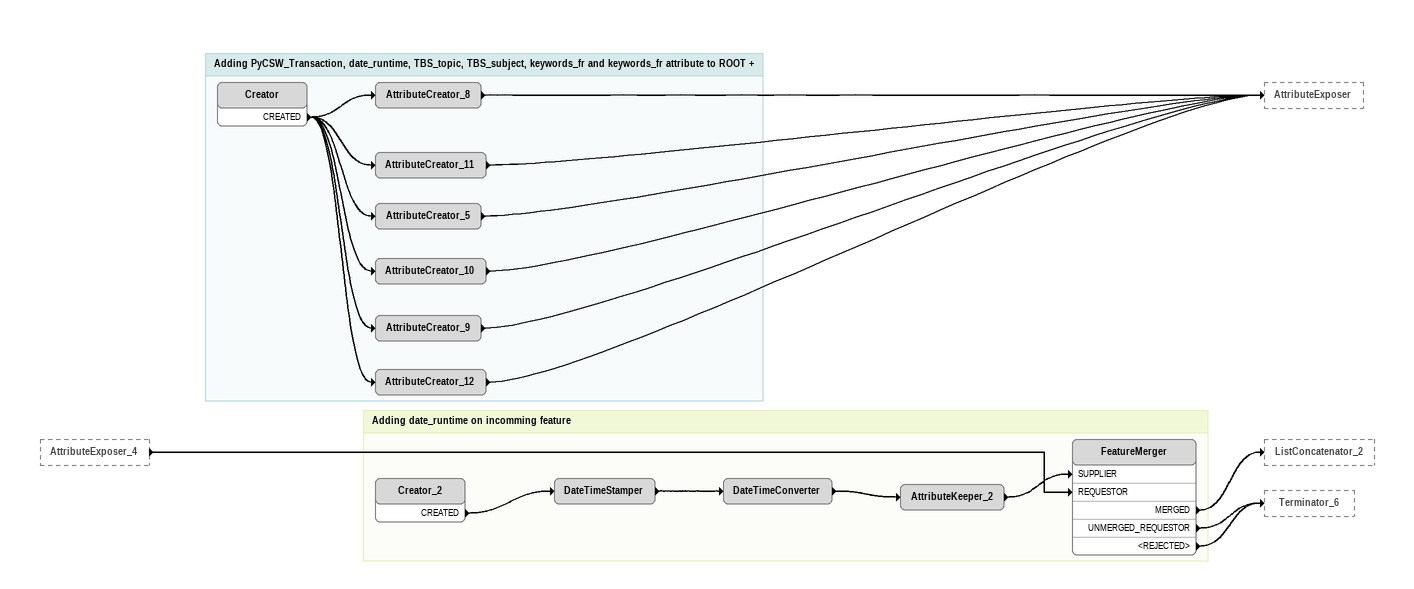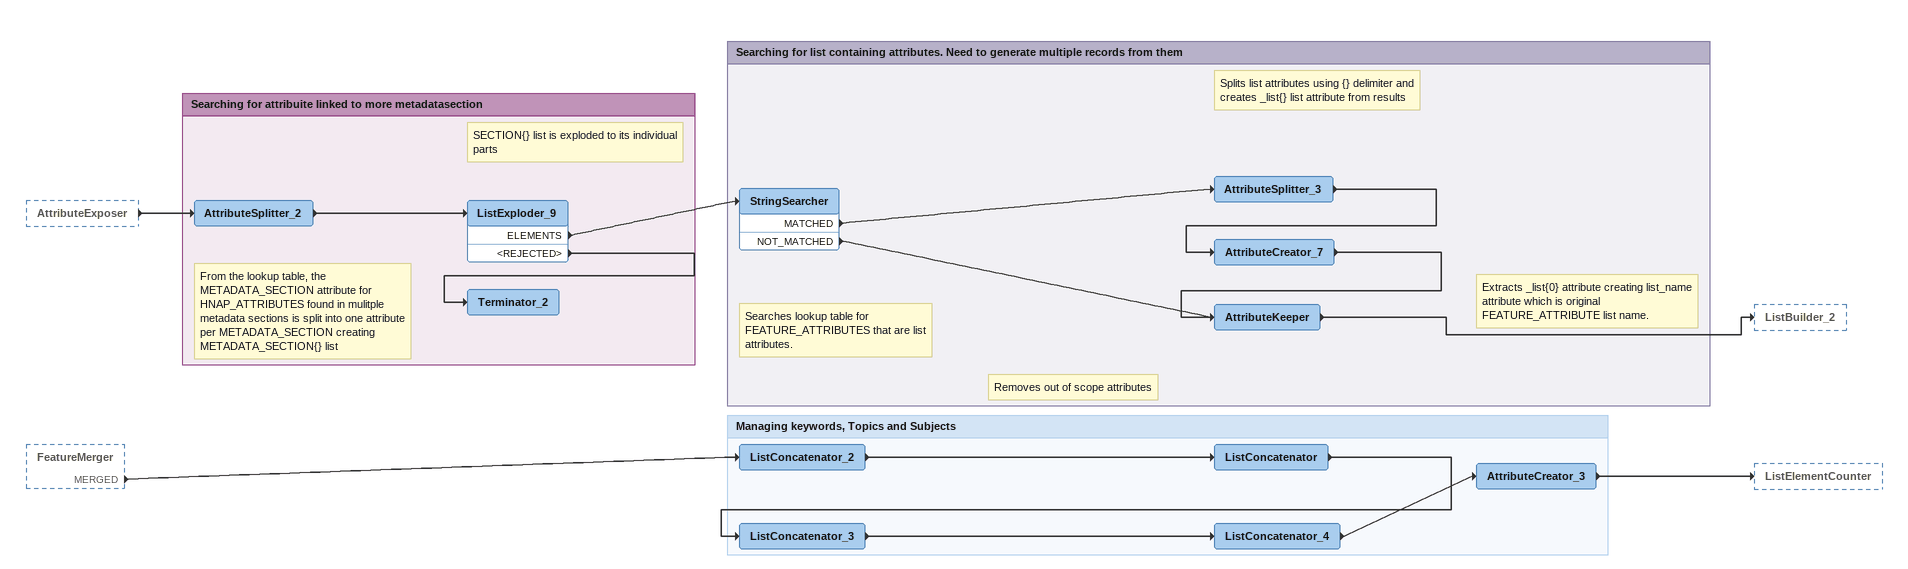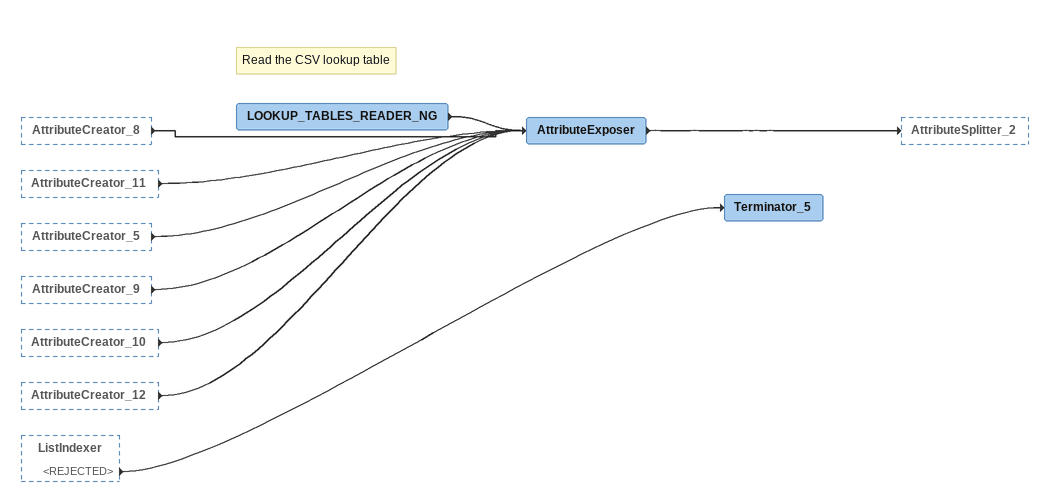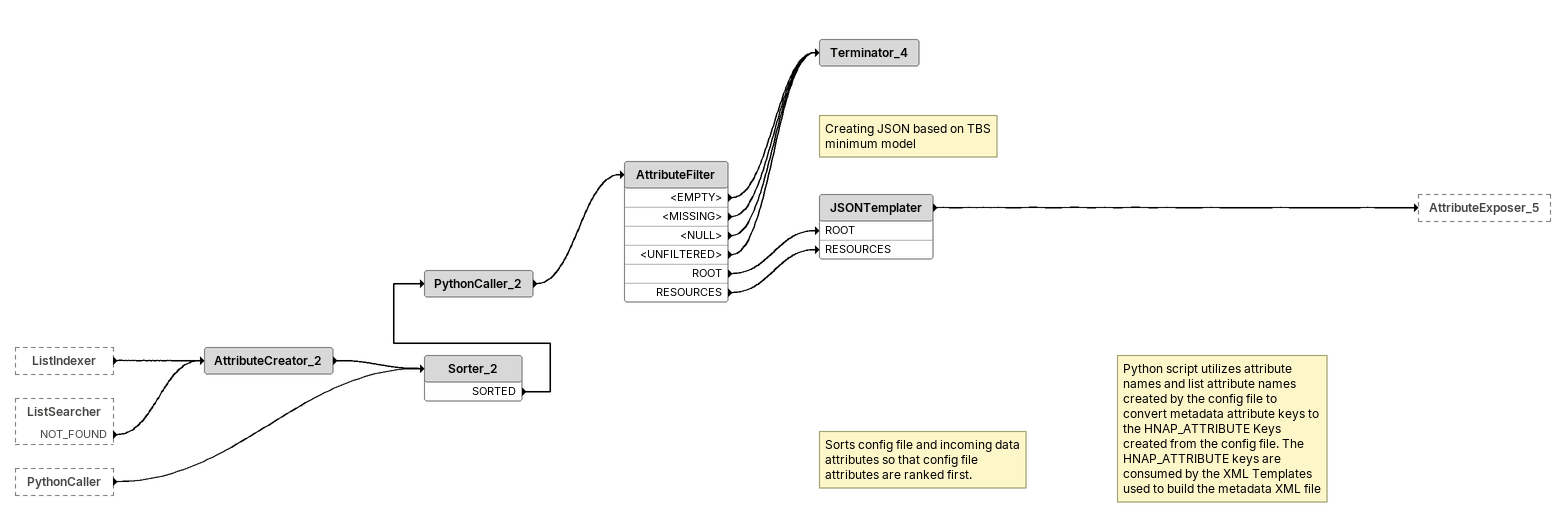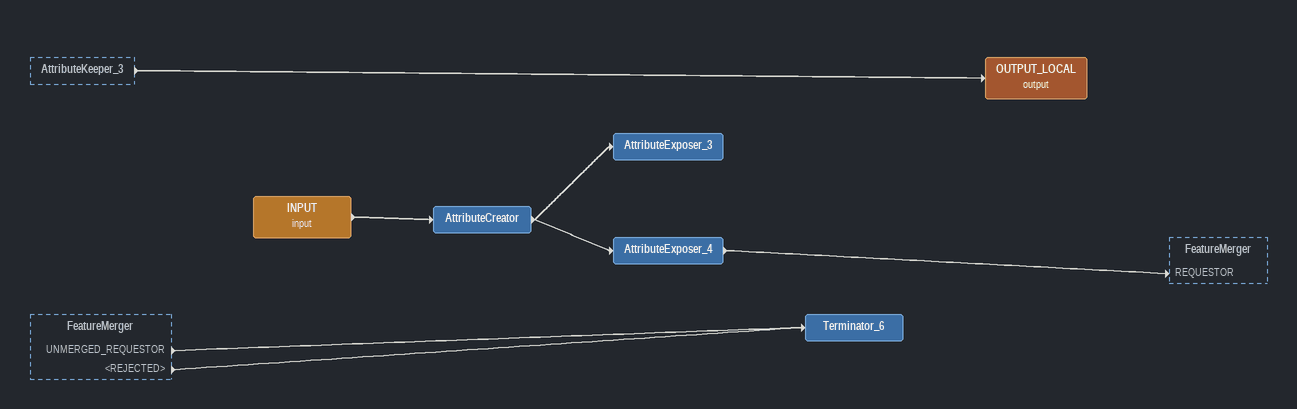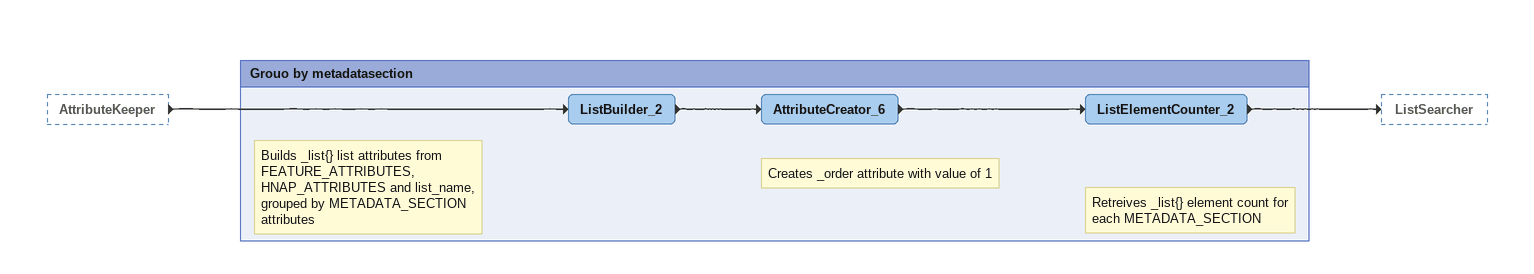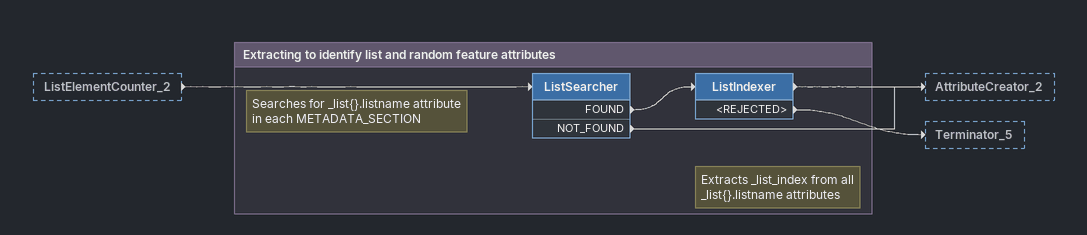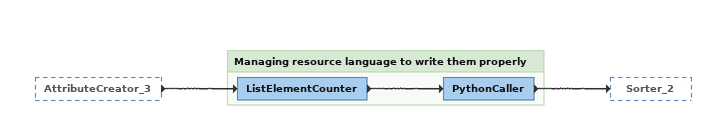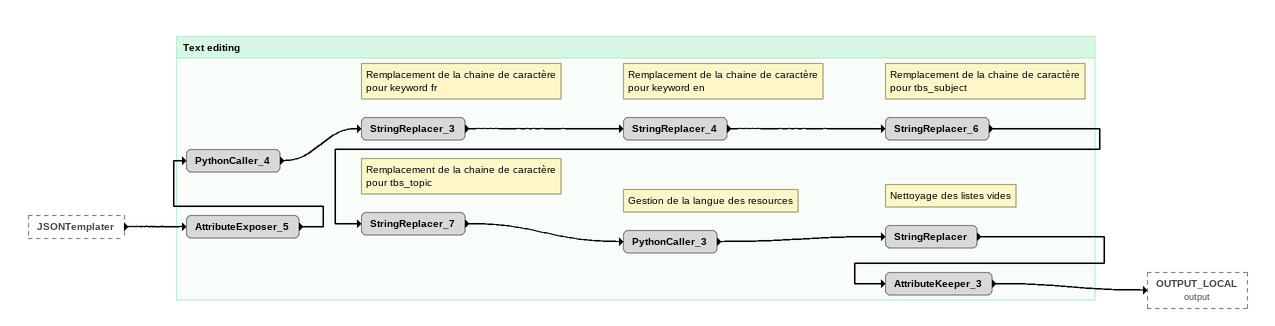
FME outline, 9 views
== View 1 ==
AttributeExposer_4 [outside]
    -> FeatureMerger [REQUESTOR]

Bookmark: Adding PyCSW_Transaction, date_runtime, TBS_topic, TBS_subject, keywords_fr and keywords_fr attribute to ROOT +
Creator
    CREATED -> AttributeCreator_8
    CREATED -> AttributeCreator_11
    CREATED -> AttributeCreator_5
    CREATED -> AttributeCreator_10
    CREATED -> AttributeCreator_9
    CREATED -> AttributeCreator_12
AttributeCreator_8
    -> AttributeExposer
AttributeCreator_11
    -> AttributeExposer
AttributeCreator_5
    -> AttributeExposer
AttributeCreator_10
    -> AttributeExposer
AttributeCreator_9
    -> AttributeExposer
AttributeCreator_12
    -> AttributeExposer

Bookmark: Adding date_runtime on incomming feature
Creator_2
    CREATED -> DateTimeStamper
DateTimeStamper
    -> DateTimeConverter
DateTimeConverter
    -> AttributeKeeper_2
AttributeKeeper_2
    -> FeatureMerger [SUPPLIER]
FeatureMerger
    MERGED -> ListConcatenator_2
    UNMERGED_REQUESTOR -> Terminator_6
    <REJECTED> -> Terminator_6

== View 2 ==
AttributeExposer [outside]
    -> AttributeSplitter_2
FeatureMerger [outside]
    MERGED -> ListConcatenator_2

Bookmark: Searching for attribuite linked to more metadatasection
Note: From the lookup table, the METADATA_SECTION attribute for HNAP_ATTRIBUTES found in mulitple metadata sections is split into one attribute per METADATA_SECTION creating METADATA_SECTION{} list
AttributeSplitter_2
    -> ListExploder_9
Note: SECTION{} list is exploded to its individual parts
ListExploder_9
    ELEMENTS -> StringSearcher
    <REJECTED> -> Terminator_2
Terminator_2

Bookmark: Searching for list containing attributes. Need to generate multiple records from them
Note: Searches lookup table for FEATURE_ATTRIBUTES that are list attributes.
StringSearcher
    MATCHED -> AttributeSplitter_3
    NOT_MATCHED -> AttributeKeeper
Note: Splits list attributes using {} delimiter and creates _list{} list attribute from results
AttributeSplitter_3
    -> AttributeCreator_7
Note: Extracts _list{0} attribute creating list_name attribute which is original FEATURE_ATTRIBUTE list name.
AttributeCreator_7
    -> AttributeKeeper
Note: Removes out of scope attributes
AttributeKeeper
    -> ListBuilder_2

Bookmark: Managing keywords, Topics and Subjects
ListConcatenator_2
    -> ListConcatenator
ListConcatenator
    -> ListConcatenator_3
ListConcatenator_3
    -> ListConcatenator_4
ListConcatenator_4
    -> AttributeCreator_3
AttributeCreator_3
    -> ListElementCounter

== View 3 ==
AttributeCreator_8 [outside]
    -> AttributeExposer
AttributeCreator_11 [outside]
    -> AttributeExposer
AttributeCreator_5 [outside]
    -> AttributeExposer
AttributeCreator_9 [outside]
    -> AttributeExposer
AttributeCreator_10 [outside]
    -> AttributeExposer
AttributeCreator_12 [outside]
    -> AttributeExposer
ListIndexer [outside]
    <REJECTED> -> Terminator_5
Note: Read the CSV lookup table
LOOKUP_TABLES_READER_NG
    -> AttributeExposer
AttributeExposer
    -> AttributeSplitter_2
Terminator_5

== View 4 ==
ListIndexer [outside]
    -> AttributeCreator_2
ListSearcher [outside]
    NOT_FOUND -> AttributeCreator_2
PythonCaller [outside]
    -> Sorter_2
AttributeCreator_2
    -> Sorter_2
Note: Sorts config file and incoming data attributes so that config file attributes are ranked first.
Sorter_2
    SORTED -> PythonCaller_2
Note: Python script utilizes attribute names and list attribute names created by the config file to convert metadata attribute keys to the HNAP_ATTRIBUTE Keys created from the config file. The HNAP_ATTRIBUTE keys are consumed by the XML Templates used to build the metadata XML file
PythonCaller_2
    -> AttributeFilter
AttributeFilter
    <EMPTY> -> Terminator_4
    <MISSING> -> Terminator_4
    <NULL> -> Terminator_4
    <UNFILTERED> -> Terminator_4
    ROOT -> JSONTemplater [ROOT]
    RESOURCES -> JSONTemplater [RESOURCES]
Terminator_4
Note: Creating JSON based on TBS minimum model
JSONTemplater
    -> AttributeExposer_5

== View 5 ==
AttributeKeeper_3 [outside]
    -> OUTPUT_LOCAL (output)
FeatureMerger [outside]
    UNMERGED_REQUESTOR -> Terminator_6
    <REJECTED> -> Terminator_6
INPUT (input)
    -> AttributeCreator
AttributeCreator
    -> AttributeExposer_3
    -> AttributeExposer_4
AttributeExposer_3
AttributeExposer_4
    -> FeatureMerger [REQUESTOR]
OUTPUT_LOCAL (output)
Terminator_6

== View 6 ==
AttributeKeeper [outside]
    -> ListBuilder_2

Bookmark: Grouo by metadatasection
Note: Builds _list{} list attributes from FEATURE_ATTRIBUTES, HNAP_ATTRIBUTES and list_name, grouped by METADATA_SECTION attributes
ListBuilder_2
    -> AttributeCreator_6
Note: Creates _order attribute with value of 1
AttributeCreator_6
    -> ListElementCounter_2
Note: Retreives _list{} element count for each METADATA_SECTION
ListElementCounter_2
    -> ListSearcher

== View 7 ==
ListElementCounter_2 [outside]
    -> ListSearcher

Bookmark: Extracting to identify list and random feature attributes
Note: Searches for _list{}.listname attribute in each METADATA_SECTION
ListSearcher
    FOUND -> ListIndexer
    NOT_FOUND -> AttributeCreator_2
Note: Extracts _list_index from all _list{}.listname attributes
ListIndexer
    -> AttributeCreator_2
    <REJECTED> -> Terminator_5

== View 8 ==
AttributeCreator_3 [outside]
    -> ListElementCounter

Bookmark: Managing resource language to write them properly
ListElementCounter
    -> PythonCaller
PythonCaller
    -> Sorter_2

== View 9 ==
JSONTemplater [outside]
    -> AttributeExposer_5

Bookmark: Text editing
AttributeExposer_5
    -> PythonCaller_4
PythonCaller_4
    -> StringReplacer_3
Note: Remplacement de la chaine de caractère pour keyword fr
StringReplacer_3
    -> StringReplacer_4
Note: Remplacement de la chaine de caractère pour keyword en
StringReplacer_4
    -> StringReplacer_6
Note: Remplacement de la chaine de caractère pour tbs_subject
StringReplacer_6
    -> StringReplacer_7
Note: Remplacement de la chaine de caractère pour tbs_topic
StringReplacer_7
    -> PythonCaller_3
Note: Gestion de la langue des resources
PythonCaller_3
    -> StringReplacer
Note: Nettoyage des listes vides
StringReplacer
    -> AttributeKeeper_3
AttributeKeeper_3
    -> OUTPUT_LOCAL (output)
